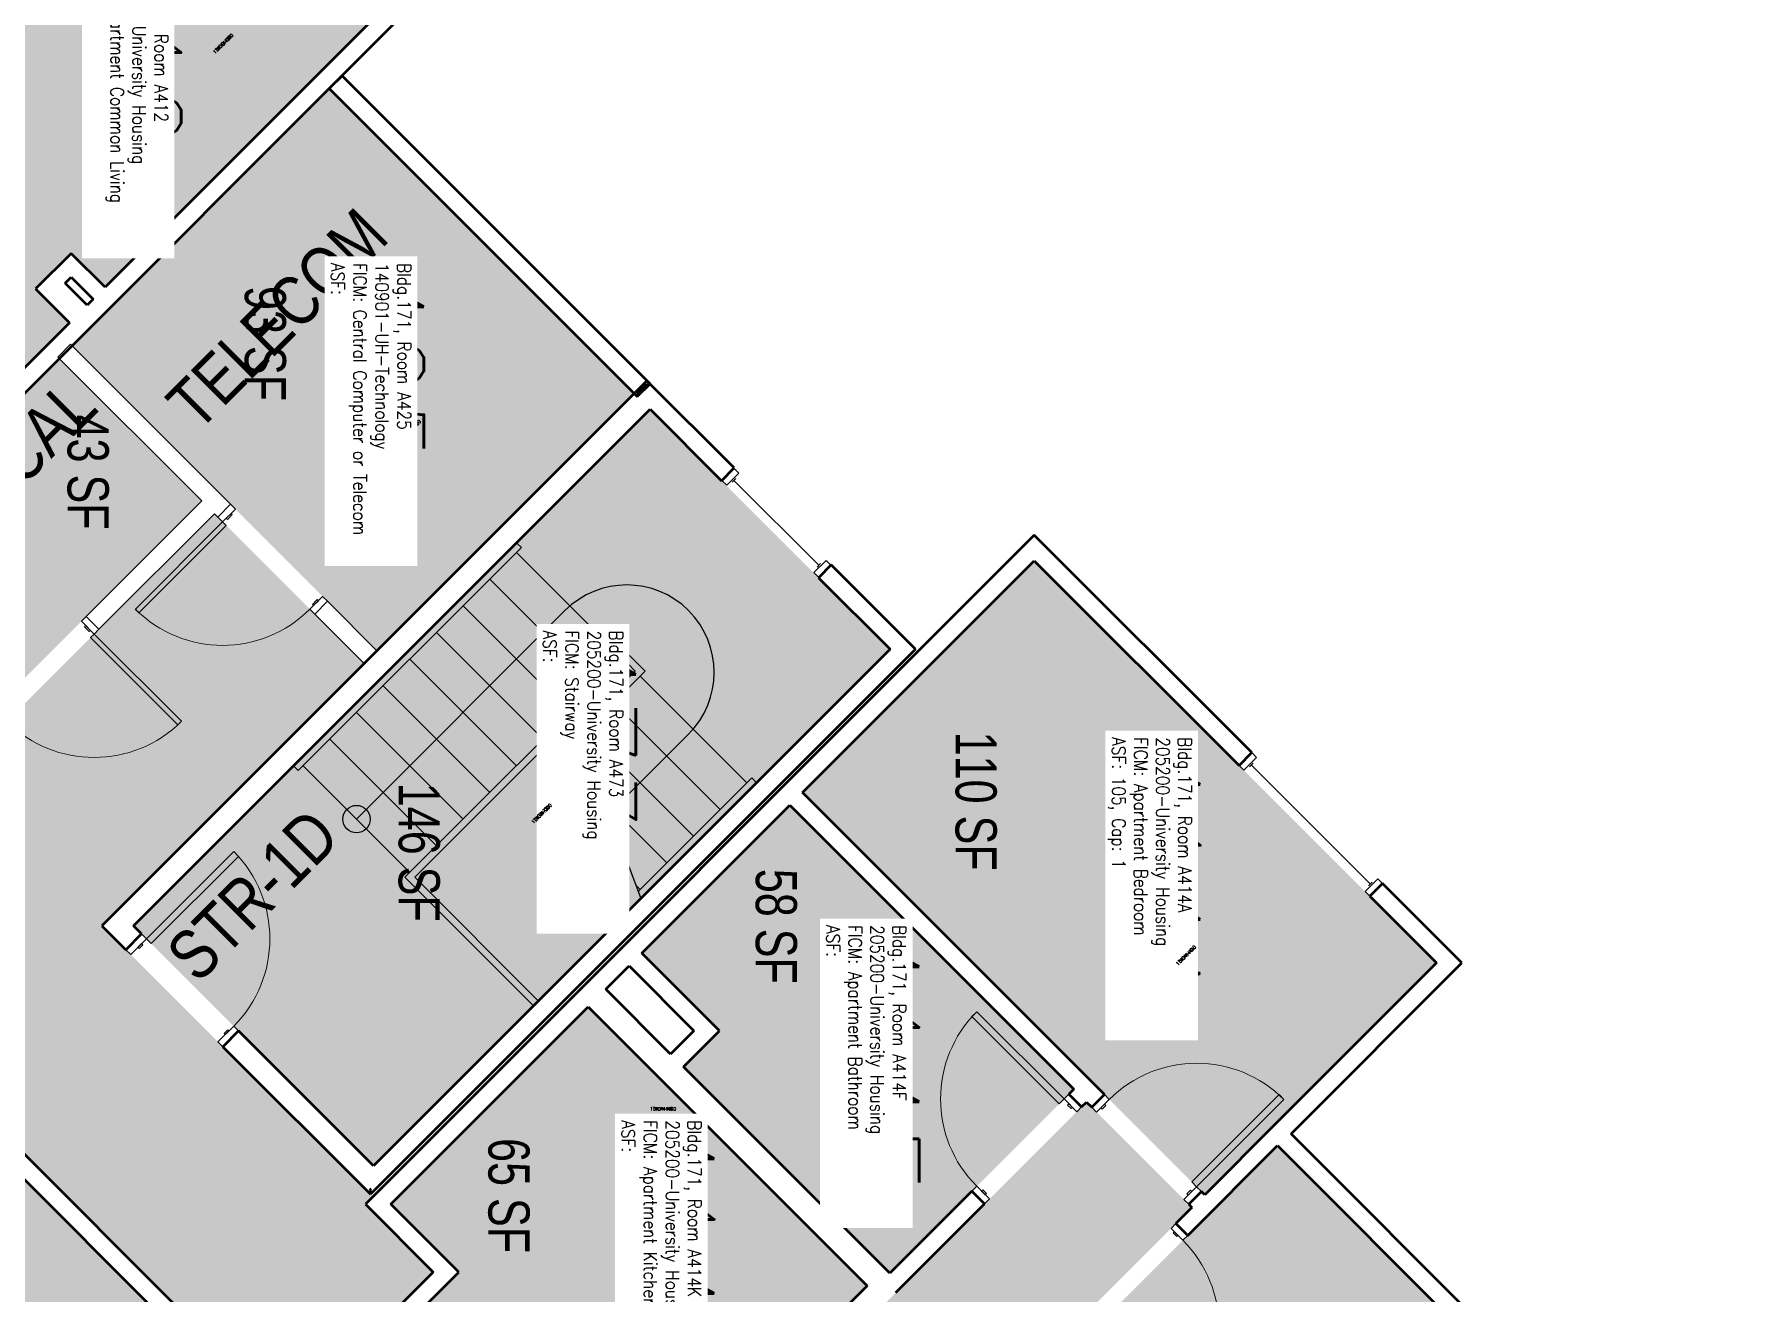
# Model space of a CAD drawing. Header units: inches. Extents: x 88 to 3257, y -489 to 2081.
# Drawn here: x 2748 to 3249, y 1347 to 1714 of the extents above; entities that cross this region are included whole.
import ezdxf
from ezdxf.enums import TextEntityAlignment as Align

# ---------------------------------------------------------------- set-up
doc = ezdxf.new("R2010")
doc.units = ezdxf.units.IN
doc.header["$LTSCALE"] = 48
doc.header["$MEASUREMENT"] = 0
for name, color, linetype in [('A-Area-Iden', 1, 'Continuous'), ('A-DOOR', 2, 'Continuous'), ('A-FLOR', 3, 'Continuous'), ('A-GLAZ', 1, 'Continuous'), ('A-IDEN-RNUM', 7, 'Continuous'), ('A-IDEN-SNUM', 4, 'Continuous'), ('A-IDEN-VNUM', 4, 'Continuous'), ('A-WALL', 5, 'Continuous'), ('AREA-TEXT', 3, 'Continuous'), ('Rooms-Category-Color', 7, 'Continuous'), ('Rooms-College-Color', 7, 'Continuous'), ('Rooms-Department-Color', 7, 'Continuous'), ('Rooms-Division-Color', 7, 'Continuous'), ('Rooms-Information', 7, 'Continuous')]:
    doc.layers.add(name, color=color, linetype=linetype)
doc.styles.add('AREA', font='arial.ttf', dxfattribs={"width": 0.75, "height": 12})
doc.styles.add('DIMS', font='ARIALN.TTF')
doc.styles.add('ROOMSNUMBER', font='txt.shx', dxfattribs={"height": 0.03})
doc.styles.add('ROOMVNUMBER', font='simplex.shx', dxfattribs={"width": 0.85})
doc.styles.get("Standard").update_dxf_attribs({"font": 'ARIALN.TTF'})
doc.dimstyles.new('NBA 2004', dxfattribs={"dimscale": 128, "dimtxt": 0.125, "dimasz": 0.09375, "dimexe": 0.125, "dimexo": 0.125, "dimgap": 0.0625, "dimtad": 1, "dimdec": 3, "dimzin": 3, "dimdsep": 46, "dimlunit": 4, "dimtxsty": 'DIMS', "dimblk": 'ARCHTICK', "dimcen": 0.09375, "dimdle": 0.125, "dimclrd": 256, "dimclre": 256, "dimclrt": 2, "dimadec": 0, "dimazin": 0, "dimtfac": 0.75, "dimtdec": 3, "dimtmove": 2, "dimatfit": 2, "dimfxl": 0.125, "dimfrac": 2, "dimtolj": 1, "dimtzin": 0, "dimlwd": -1, "dimlwe": -1, "dimarcsym": 0})

# ---------------------------------------------------------------- blocks, each defined once
blk = doc.blocks.new('_ArchTick')
at = {"color": 0, "linetype": 'ByBlock', "const_width": 0.15}
blk.add_lwpolyline([(-0.5, -0.5), (0.5, 0.5)], dxfattribs=at)

msp = doc.modelspace()

# ---------------------------------------------------------------- hatches: boundary and pattern name
at = {"layer": 'Rooms-Category-Color', "true_color": 0x728ef3}
for points in [[(2768.8, 1640.26), (2709.3, 1699.76), (2634.97, 1625.42), (2591.75, 1668.64), (2598.08, 1674.97), (2594.36, 1678.69), (2588.03, 1672.36), (2573.04, 1687.35), (2607.96, 1722.26), (2622.95, 1707.27), (2618.4, 1702.73), (2622.12, 1699.02), (2631.79, 1708.68), (2609.37, 1731.1), (2599.56, 1721.29), (2579.23, 1741.62), (2589.04, 1751.43), (2464.57, 1875.9), (2454.76, 1866.09), (2434.43, 1886.42), (2475.44, 1927.43), (2669.89, 1732.98), (2755.45, 1818.54), (2851.27, 1722.73)], [(2617.29, 1607.74), (2709.3, 1699.76), (2758.9, 1650.16), (2748.56, 1639.82), (2758.46, 1629.92), (2676.79, 1548.25)], [(2972.19, 1492.9), (3089.49, 1375.61), (3157.1, 1443.23), (3039.81, 1560.52)], [(2968.48, 1489.19), (2925.36, 1446.07), (2947.99, 1423.44), (2937.46, 1412.91), (2997.65, 1352.72), (3051.3, 1406.37)], [(2991.04, 1348.94), (2933.5, 1291.4), (2852.09, 1372.8), (2909.63, 1430.34)], [(2714.63, 1410.7), (2798.6, 1326.73), (2709.68, 1237.82), (2625.71, 1321.78)], [(3049.55, 1102.51), (3135.27, 1188.23), (3018.69, 1304.81), (3085.79, 1371.91), (3055.03, 1402.67), (2979.8, 1327.44), (2974.67, 1332.57), (2933.5, 1291.4), (2871.89, 1353), (2827.23, 1308.35), (2893.52, 1242.05), (2835.12, 1182.76), (2865.88, 1152), (2932.96, 1219.09)], [(3110.7, 1389.93), (3249.29, 1251.34), (3164.44, 1166.49), (3025.85, 1305.08)]]:
    msp.add_hatch(color=171, dxfattribs=at).paths.add_polyline_path(points)
at = {"layer": 'Rooms-Category-Color', "true_color": 0xadadad}
for points in [[(2825.64, 1314.18), (2822.11, 1310.65), (2545.79, 1586.97), (2528.11, 1569.3), (2469.9, 1627.51), (2487.57, 1645.19), (2362.75, 1770.01), (2309.55, 1770.01), (2293.9, 1754.29), (2241.16, 1807.03), (2325.87, 1891.74), (2551.65, 1665.96), (2569.33, 1683.63), (2627.54, 1625.42), (2613.58, 1611.46), (2609.87, 1607.74), (2722.04, 1495.57), (2800.71, 1574.23), (2844.38, 1530.56), (2767.88, 1454.06), (2846.2, 1375.75), (2846.9, 1375.04), (2844.74, 1372.87), (2864.54, 1353.07), (2825.73, 1314.27)], [(2796.99, 1577.94), (2722.04, 1502.99), (2680.5, 1544.53), (2755.45, 1619.49)], [(2847.08, 1384.05), (2997.74, 1534.71), (2927.73, 1604.72), (2777.08, 1454.06)]]:
    msp.add_hatch(color=253, dxfattribs=at).paths.add_polyline_path(points)
at = {"layer": 'Rooms-Category-Color', "true_color": 0xe3c5e1}
msp.add_hatch(color=254, dxfattribs=at).paths.add_polyline_path([(2923.14, 1609.31), (2848.09, 1534.27), (2759.16, 1623.2), (2834.21, 1698.24)])
at = {"layer": 'Rooms-College-Color', "true_color": 0xadadad}
for points in [[(2768.8, 1640.26), (2709.3, 1699.76), (2634.97, 1625.42), (2591.75, 1668.64), (2598.08, 1674.97), (2594.36, 1678.69), (2588.03, 1672.36), (2573.04, 1687.35), (2607.96, 1722.26), (2622.95, 1707.27), (2618.4, 1702.73), (2622.12, 1699.02), (2631.79, 1708.68), (2609.37, 1731.1), (2599.56, 1721.29), (2579.23, 1741.62), (2589.04, 1751.43), (2464.57, 1875.9), (2454.76, 1866.09), (2434.43, 1886.42), (2475.44, 1927.43), (2669.89, 1732.98), (2755.45, 1818.54), (2851.27, 1722.73)], [(2825.64, 1314.18), (2822.11, 1310.65), (2545.79, 1586.97), (2528.11, 1569.3), (2469.9, 1627.51), (2487.57, 1645.19), (2362.75, 1770.01), (2309.55, 1770.01), (2293.9, 1754.29), (2241.16, 1807.03), (2325.87, 1891.74), (2551.65, 1665.96), (2569.33, 1683.63), (2627.54, 1625.42), (2613.58, 1611.46), (2609.87, 1607.74), (2722.04, 1495.57), (2800.71, 1574.23), (2844.38, 1530.56), (2767.88, 1454.06), (2846.2, 1375.75), (2846.9, 1375.04), (2844.74, 1372.87), (2864.54, 1353.07), (2825.73, 1314.27)], [(2617.29, 1607.74), (2709.3, 1699.76), (2758.9, 1650.16), (2748.56, 1639.82), (2758.46, 1629.92), (2676.79, 1548.25)], [(2923.14, 1609.31), (2848.09, 1534.27), (2759.16, 1623.2), (2834.21, 1698.24)], [(2796.99, 1577.94), (2722.04, 1502.99), (2680.5, 1544.53), (2755.45, 1619.49)], [(2847.08, 1384.05), (2997.74, 1534.71), (2927.73, 1604.72), (2777.08, 1454.06)], [(2972.19, 1492.9), (3089.49, 1375.61), (3157.1, 1443.23), (3039.81, 1560.52)], [(2968.48, 1489.19), (2925.36, 1446.07), (2947.99, 1423.44), (2937.46, 1412.91), (2997.65, 1352.72), (3051.3, 1406.37)], [(2991.04, 1348.94), (2933.5, 1291.4), (2852.09, 1372.8), (2909.63, 1430.34)], [(2714.63, 1410.7), (2798.6, 1326.73), (2709.68, 1237.82), (2625.71, 1321.78)], [(3049.55, 1102.51), (3135.27, 1188.23), (3018.69, 1304.81), (3085.79, 1371.91), (3055.03, 1402.67), (2979.8, 1327.44), (2974.67, 1332.57), (2933.5, 1291.4), (2871.89, 1353), (2827.23, 1308.35), (2893.52, 1242.05), (2835.12, 1182.76), (2865.88, 1152), (2932.96, 1219.09)], [(3110.7, 1389.93), (3249.29, 1251.34), (3164.44, 1166.49), (3025.85, 1305.08)]]:
    msp.add_hatch(color=253, dxfattribs=at).paths.add_polyline_path(points)
at = {"layer": 'Rooms-Department-Color', "true_color": 0x604aed}
for points in [[(2768.8, 1640.26), (2709.3, 1699.76), (2634.97, 1625.42), (2591.75, 1668.64), (2598.08, 1674.97), (2594.36, 1678.69), (2588.03, 1672.36), (2573.04, 1687.35), (2607.96, 1722.26), (2622.95, 1707.27), (2618.4, 1702.73), (2622.12, 1699.02), (2631.79, 1708.68), (2609.37, 1731.1), (2599.56, 1721.29), (2579.23, 1741.62), (2589.04, 1751.43), (2464.57, 1875.9), (2454.76, 1866.09), (2434.43, 1886.42), (2475.44, 1927.43), (2669.89, 1732.98), (2755.45, 1818.54), (2851.27, 1722.73)], [(2617.29, 1607.74), (2709.3, 1699.76), (2758.9, 1650.16), (2748.56, 1639.82), (2758.46, 1629.92), (2676.79, 1548.25)], [(2923.14, 1609.31), (2848.09, 1534.27), (2759.16, 1623.2), (2834.21, 1698.24)], [(2972.19, 1492.9), (3089.49, 1375.61), (3157.1, 1443.23), (3039.81, 1560.52)], [(2968.48, 1489.19), (2925.36, 1446.07), (2947.99, 1423.44), (2937.46, 1412.91), (2997.65, 1352.72), (3051.3, 1406.37)], [(2991.04, 1348.94), (2933.5, 1291.4), (2852.09, 1372.8), (2909.63, 1430.34)], [(2714.63, 1410.7), (2798.6, 1326.73), (2709.68, 1237.82), (2625.71, 1321.78)], [(3049.55, 1102.51), (3135.27, 1188.23), (3018.69, 1304.81), (3085.79, 1371.91), (3055.03, 1402.67), (2979.8, 1327.44), (2974.67, 1332.57), (2933.5, 1291.4), (2871.89, 1353), (2827.23, 1308.35), (2893.52, 1242.05), (2835.12, 1182.76), (2865.88, 1152), (2932.96, 1219.09)], [(3110.7, 1389.93), (3249.29, 1251.34), (3164.44, 1166.49), (3025.85, 1305.08)]]:
    msp.add_hatch(color=173, dxfattribs=at).paths.add_polyline_path(points)
at = {"layer": 'Rooms-Department-Color', "true_color": 0xacacac}
for points in [[(2825.64, 1314.18), (2822.11, 1310.65), (2545.79, 1586.97), (2528.11, 1569.3), (2469.9, 1627.51), (2487.57, 1645.19), (2362.75, 1770.01), (2309.55, 1770.01), (2293.9, 1754.29), (2241.16, 1807.03), (2325.87, 1891.74), (2551.65, 1665.96), (2569.33, 1683.63), (2627.54, 1625.42), (2613.58, 1611.46), (2609.87, 1607.74), (2722.04, 1495.57), (2800.71, 1574.23), (2844.38, 1530.56), (2767.88, 1454.06), (2846.2, 1375.75), (2846.9, 1375.04), (2844.74, 1372.87), (2864.54, 1353.07), (2825.73, 1314.27)], [(2796.99, 1577.94), (2722.04, 1502.99), (2680.5, 1544.53), (2755.45, 1619.49)], [(2847.08, 1384.05), (2997.74, 1534.71), (2927.73, 1604.72), (2777.08, 1454.06)]]:
    msp.add_hatch(color=253, dxfattribs=at).paths.add_polyline_path(points)
at = {"layer": 'Rooms-Division-Color', "true_color": 0x604aed}
for points in [[(2768.8, 1640.26), (2709.3, 1699.76), (2634.97, 1625.42), (2591.75, 1668.64), (2598.08, 1674.97), (2594.36, 1678.69), (2588.03, 1672.36), (2573.04, 1687.35), (2607.96, 1722.26), (2622.95, 1707.27), (2618.4, 1702.73), (2622.12, 1699.02), (2631.79, 1708.68), (2609.37, 1731.1), (2599.56, 1721.29), (2579.23, 1741.62), (2589.04, 1751.43), (2464.57, 1875.9), (2454.76, 1866.09), (2434.43, 1886.42), (2475.44, 1927.43), (2669.89, 1732.98), (2755.45, 1818.54), (2851.27, 1722.73)], [(2617.29, 1607.74), (2709.3, 1699.76), (2758.9, 1650.16), (2748.56, 1639.82), (2758.46, 1629.92), (2676.79, 1548.25)], [(2923.14, 1609.31), (2848.09, 1534.27), (2759.16, 1623.2), (2834.21, 1698.24)], [(2972.19, 1492.9), (3089.49, 1375.61), (3157.1, 1443.23), (3039.81, 1560.52)], [(2968.48, 1489.19), (2925.36, 1446.07), (2947.99, 1423.44), (2937.46, 1412.91), (2997.65, 1352.72), (3051.3, 1406.37)], [(2991.04, 1348.94), (2933.5, 1291.4), (2852.09, 1372.8), (2909.63, 1430.34)], [(2714.63, 1410.7), (2798.6, 1326.73), (2709.68, 1237.82), (2625.71, 1321.78)], [(3049.55, 1102.51), (3135.27, 1188.23), (3018.69, 1304.81), (3085.79, 1371.91), (3055.03, 1402.67), (2979.8, 1327.44), (2974.67, 1332.57), (2933.5, 1291.4), (2871.89, 1353), (2827.23, 1308.35), (2893.52, 1242.05), (2835.12, 1182.76), (2865.88, 1152), (2932.96, 1219.09)], [(3110.7, 1389.93), (3249.29, 1251.34), (3164.44, 1166.49), (3025.85, 1305.08)]]:
    msp.add_hatch(color=173, dxfattribs=at).paths.add_polyline_path(points)
at = {"layer": 'Rooms-Division-Color', "true_color": 0xadadad}
for points in [[(2825.64, 1314.18), (2822.11, 1310.65), (2545.79, 1586.97), (2528.11, 1569.3), (2469.9, 1627.51), (2487.57, 1645.19), (2362.75, 1770.01), (2309.55, 1770.01), (2293.9, 1754.29), (2241.16, 1807.03), (2325.87, 1891.74), (2551.65, 1665.96), (2569.33, 1683.63), (2627.54, 1625.42), (2613.58, 1611.46), (2609.87, 1607.74), (2722.04, 1495.57), (2800.71, 1574.23), (2844.38, 1530.56), (2767.88, 1454.06), (2846.2, 1375.75), (2846.9, 1375.04), (2844.74, 1372.87), (2864.54, 1353.07), (2825.73, 1314.27)], [(2796.99, 1577.94), (2722.04, 1502.99), (2680.5, 1544.53), (2755.45, 1619.49)], [(2847.08, 1384.05), (2997.74, 1534.71), (2927.73, 1604.72), (2777.08, 1454.06)]]:
    msp.add_hatch(color=253, dxfattribs=at).paths.add_polyline_path(points)

# ---------------------------------------------------------------- linework, layer by layer
at = {"layer": 'A-DOOR', "linetype": 'Continuous', "lineweight": 18}
for p, q in [((2805.39, 1576.97), (2801.68, 1573.26)), ((2805.39, 1576.97), (2801.68, 1573.26)), ((2803.09, 1571.84), (2806.81, 1575.56)), ((2803.09, 1571.84), (2806.81, 1575.56)), ((2804.15, 1572.9), (2805.57, 1574.32)), ((2804.15, 1572.9), (2805.57, 1574.32)), ((2805.92, 1573.97), (2804.51, 1572.55)), ((2805.92, 1573.97), (2804.51, 1572.55)), ((2806.81, 1575.56), (2805.39, 1576.97)), ((2806.81, 1575.56), (2805.39, 1576.97)), ((2805.57, 1574.32), (2805.92, 1573.97)), ((2805.57, 1574.32), (2805.92, 1573.97)), ((2777.64, 1546.39), (2803.09, 1571.84)), ((2777.64, 1546.39), (2803.09, 1571.84)), ((2804.15, 1570.78), (2778.7, 1545.33)), ((2804.15, 1570.78), (2778.7, 1545.33)), ((2801.68, 1573.26), (2803.09, 1571.84)), ((2801.68, 1573.26), (2803.09, 1571.84)), ((2803.09, 1571.84), (2804.15, 1570.78)), ((2803.09, 1571.84), (2804.15, 1570.78)), ((2804.51, 1572.55), (2804.15, 1572.9)), ((2804.51, 1572.55), (2804.15, 1572.9)), ((2828.55, 1546.39), (2832.26, 1550.1)), ((2828.55, 1546.39), (2832.26, 1550.1)), ((2830.67, 1549.22), (2829.26, 1547.8)), ((2830.67, 1549.22), (2829.26, 1547.8)), ((2829.61, 1547.45), (2831.02, 1548.86)), ((2829.61, 1547.45), (2831.02, 1548.86)), ((2833.68, 1548.69), (2829.96, 1544.97)), ((2833.68, 1548.69), (2829.96, 1544.97)), ((2831.02, 1548.86), (2830.67, 1549.22)), ((2831.02, 1548.86), (2830.67, 1549.22)), ((2832.26, 1550.1), (2833.68, 1548.69)), ((2832.26, 1550.1), (2833.68, 1548.69)), ((2761.91, 1542.85), (2763.32, 1544.27)), ((2761.91, 1542.85), (2763.32, 1544.27)), ((2763.32, 1544.27), (2767.03, 1540.56)), ((2763.32, 1544.27), (2767.03, 1540.56)), ((2778.7, 1545.33), (2777.64, 1546.39)), ((2778.7, 1545.33), (2777.64, 1546.39)), ((2829.96, 1544.97), (2828.55, 1546.39)), ((2829.96, 1544.97), (2828.55, 1546.39)), ((2829.26, 1547.8), (2829.61, 1547.45)), ((2829.26, 1547.8), (2829.61, 1547.45)), ((2765.62, 1539.14), (2761.91, 1542.85)), ((2765.62, 1539.14), (2761.91, 1542.85)), ((2763.14, 1541.62), (2762.79, 1541.26)), ((2763.14, 1541.62), (2762.79, 1541.26)), ((2762.79, 1541.26), (2764.21, 1539.85)), ((2762.79, 1541.26), (2764.21, 1539.85)), ((2764.56, 1540.2), (2763.14, 1541.62)), ((2764.56, 1540.2), (2763.14, 1541.62)), ((2764.21, 1539.85), (2764.56, 1540.2)), ((2764.21, 1539.85), (2764.56, 1540.2)), ((2765.62, 1539.14), (2764.56, 1538.08)), ((2765.62, 1539.14), (2764.56, 1538.08)), ((2767.03, 1540.56), (2765.62, 1539.14)), ((2767.03, 1540.56), (2765.62, 1539.14)), ((2791.08, 1513.69), (2765.62, 1539.14)), ((2791.08, 1513.69), (2765.62, 1539.14)), ((2764.56, 1538.08), (2790.01, 1512.63)), ((2764.56, 1538.08), (2790.01, 1512.63)), ((2790.01, 1512.63), (2791.08, 1513.69)), ((2790.01, 1512.63), (2791.08, 1513.69))]:
    msp.add_line(p, q, dxfattribs=at)
for points in [[(2780.88, 1450.26), (2782.29, 1448.84), (2807.75, 1474.3), (2806.33, 1475.71)], [(2780.88, 1450.26), (2782.29, 1448.84), (2807.75, 1474.3), (2806.33, 1475.71)], [(2776.28, 1445.66), (2774.87, 1447.08), (2779.46, 1451.67), (2780.88, 1450.26)], [(2776.28, 1445.66), (2774.87, 1447.08), (2779.46, 1451.67), (2780.88, 1450.26)], [(2778.4, 1447.78), (2778.76, 1447.43), (2779.82, 1448.49), (2779.46, 1448.84)], [(2778.4, 1447.78), (2778.76, 1447.43), (2779.82, 1448.49), (2779.46, 1448.84)], [(3048.47, 1403.54), (3047.06, 1402.13), (3021.6, 1427.59), (3023.02, 1429)], [(3048.47, 1403.54), (3047.06, 1402.13), (3021.6, 1427.59), (3023.02, 1429)], [(2801.74, 1420.21), (2803.15, 1418.79), (2807.75, 1423.39), (2806.33, 1424.8)], [(2801.74, 1420.21), (2803.15, 1418.79), (2807.75, 1423.39), (2806.33, 1424.8)], [(2803.86, 1422.33), (2803.5, 1422.68), (2804.57, 1423.74), (2804.92, 1423.39)], [(2803.86, 1422.33), (2803.5, 1422.68), (2804.57, 1423.74), (2804.92, 1423.39)], [(3052.19, 1399.83), (3053.6, 1401.25), (3049.89, 1404.96), (3048.47, 1403.54)], [(3052.19, 1399.83), (3053.6, 1401.25), (3049.89, 1404.96), (3048.47, 1403.54)], [(3057.97, 1399.71), (3056.55, 1401.12), (3060.27, 1404.83), (3061.68, 1403.42)], [(3057.97, 1399.71), (3056.55, 1401.12), (3060.27, 1404.83), (3061.68, 1403.42)], [(3087.14, 1377.96), (3085.72, 1379.38), (3111.18, 1404.83), (3112.59, 1403.42)], [(3087.14, 1377.96), (3085.72, 1379.38), (3111.18, 1404.83), (3112.59, 1403.42)], [(3050.95, 1401.07), (3050.59, 1400.72), (3049.53, 1401.78), (3049.89, 1402.13)], [(3050.95, 1401.07), (3050.59, 1400.72), (3049.53, 1401.78), (3049.89, 1402.13)], [(3059.2, 1400.94), (3059.56, 1400.59), (3060.62, 1401.65), (3060.27, 1402.01)], [(3059.2, 1400.94), (3059.56, 1400.59), (3060.62, 1401.65), (3060.27, 1402.01)], [(3026.73, 1374.38), (3025.32, 1372.96), (3021.6, 1376.67), (3023.02, 1378.09)], [(3026.73, 1374.38), (3025.32, 1372.96), (3021.6, 1376.67), (3023.02, 1378.09)], [(3025.49, 1375.61), (3025.85, 1375.97), (3024.78, 1377.03), (3024.43, 1376.67)], [(3025.49, 1375.61), (3025.85, 1375.97), (3024.78, 1377.03), (3024.43, 1376.67)], [(3083.42, 1374.25), (3084.84, 1372.84), (3088.55, 1376.55), (3087.14, 1377.96)], [(3083.42, 1374.25), (3084.84, 1372.84), (3088.55, 1376.55), (3087.14, 1377.96)], [(3084.66, 1375.49), (3084.31, 1375.84), (3085.37, 1376.9), (3085.72, 1376.55)], [(3084.66, 1375.49), (3084.31, 1375.84), (3085.37, 1376.9), (3085.72, 1376.55)], [(3079.67, 1365.8), (3081.09, 1367.21), (3084.53, 1363.77), (3083.12, 1362.35)], [(3079.67, 1365.8), (3081.09, 1367.21), (3084.53, 1363.77), (3083.12, 1362.35)], [(3080.64, 1364.83), (3080.29, 1364.47), (3081.35, 1363.41), (3081.7, 1363.77)], [(3080.64, 1364.83), (3080.29, 1364.47), (3081.35, 1363.41), (3081.7, 1363.77)]]:
    msp.add_lwpolyline(points, close=True, dxfattribs=at)
at = {"layer": 'A-DOOR', "linetype": 'Continuous', "lineweight": 18, "extrusion": (0, 0, -1)}
for centre, start, end in [((-2803.09, 1571.84), 225, 315), ((-2803.09, 1571.84), 225, 315), ((-3048.47, 1403.54), 315, 45), ((-3048.47, 1403.54), 315, 45), ((-3087.14, 1377.96), 45, 135), ((-3087.14, 1377.96), 45, 135), ((-3057.66, 1336.9), 135, 225), ((-3057.66, 1336.9), 135, 225)]:
    msp.add_arc(centre, 36, start, end, dxfattribs=at)
at = {"layer": 'A-DOOR', "linetype": 'Continuous', "lineweight": 18}
for centre, start, end in [((2765.62, 1539.14), 225, 315), ((2765.62, 1539.14), 225, 315), ((2780.88, 1450.26), 315, 45), ((2780.88, 1450.26), 315, 45)]:
    msp.add_arc(centre, 36, start, end, dxfattribs=at)
at = {"layer": 'A-FLOR'}
for p, q in [((2825.16, 1499.31, 0), (2890.21, 1564.37, 0)), ((2825.16, 1499.31, 0), (2890.21, 1564.37, 0)), ((2890.21, 1564.37, 0), (2888.8, 1565.78, 0)), ((2890.21, 1564.37, 0), (2888.8, 1565.78, 0)), ((2919.91, 1531.84, 0), (2888.8, 1562.95, 0)), ((2919.91, 1531.84, 0), (2888.8, 1562.95, 0)), ((2912.13, 1524.06, 0), (2881.02, 1555.17, 0)), ((2912.13, 1524.06, 0), (2881.02, 1555.17, 0)), ((2842.13, 1485.17, 0), (2902.94, 1545.98, 0)), ((2842.13, 1485.17, 0), (2902.94, 1545.98, 0)), ((2904.36, 1516.28, 0), (2873.24, 1547.4, 0)), ((2904.36, 1516.28, 0), (2873.24, 1547.4, 0)), ((2896.58, 1508.51, 0), (2865.47, 1539.62, 0)), ((2896.58, 1508.51, 0), (2865.47, 1539.62, 0)), ((2856.27, 1468.2, 0), (2921.33, 1533.25, 0)), ((2856.27, 1468.2, 0), (2921.33, 1533.25, 0)), ((2888.8, 1500.73, 0), (2857.69, 1531.84, 0)), ((2888.8, 1500.73, 0), (2857.69, 1531.84, 0)), ((2859.1, 1468.2, 0), (2921.33, 1530.43, 0)), ((2859.1, 1468.2, 0), (2921.33, 1530.43, 0)), ((2921.33, 1533.25, 0), (2926.28, 1528.3, 0)), ((2921.33, 1533.25, 0), (2926.28, 1528.3, 0)), ((2921.33, 1530.43, 0), (2923.45, 1528.3, 0)), ((2921.33, 1530.43, 0), (2923.45, 1528.3, 0)), ((2881.02, 1492.95, 0), (2849.91, 1524.06, 0)), ((2881.02, 1492.95, 0), (2849.91, 1524.06, 0)), ((2906.57, 1511.43, 0), (2923.45, 1528.3, 0)), ((2906.57, 1511.43, 0), (2923.45, 1528.3, 0)), ((2907.34, 1509.37, 0), (2926.28, 1528.3, 0)), ((2907.34, 1509.37, 0), (2926.28, 1528.3, 0)), ((2924.86, 1526.89, 0), (2955.97, 1495.78, 0)), ((2924.86, 1526.89, 0), (2955.97, 1495.78, 0)), ((2917.08, 1519.11, 0), (2948.2, 1488, 0)), ((2917.08, 1519.11, 0), (2948.2, 1488, 0)), ((2873.24, 1485.17, 0), (2842.13, 1516.28, 0)), ((2873.24, 1485.17, 0), (2842.13, 1516.28, 0)), ((2865.47, 1477.39, 0), (2834.35, 1508.51, 0)), ((2865.47, 1477.39, 0), (2834.35, 1508.51, 0)), ((2909.31, 1511.33, 0), (2940.42, 1480.22, 0)), ((2909.31, 1511.33, 0), (2940.42, 1480.22, 0)), ((2825.16, 1499.31, 0), (2823.75, 1500.73, 0)), ((2825.16, 1499.31, 0), (2823.75, 1500.73, 0)), ((2857.69, 1469.61, 0), (2826.57, 1500.73, 0)), ((2857.69, 1469.61, 0), (2826.57, 1500.73, 0)), ((2924.28, 1464.08, 0), (2957.39, 1497.19, 0)), ((2924.28, 1464.08, 0), (2957.39, 1497.19, 0)), ((2958.8, 1495.78, 0), (2957.39, 1497.19, 0)), ((2958.8, 1495.78, 0), (2957.39, 1497.19, 0)), ((2914.29, 1490.79, 0), (2915.54, 1489.54, 0)), ((2914.29, 1490.79, 0), (2915.54, 1489.54, 0)), ((2917.18, 1487.91, 0), (2932.64, 1472.44, 0)), ((2917.18, 1487.91, 0), (2932.64, 1472.44, 0)), ((2856.27, 1468.2, 0), (2893.75, 1430.72, 0)), ((2856.27, 1468.2, 0), (2893.75, 1430.72, 0)), ((2859.1, 1468.2, 0), (2895.16, 1432.14, 0)), ((2859.1, 1468.2, 0), (2895.16, 1432.14, 0)), ((2923.58, 1465.94, 0), (2924.86, 1464.66, 0)), ((2923.58, 1465.94, 0), (2924.86, 1464.66, 0))]:
    msp.add_line(p, q, dxfattribs=at)
at = {"layer": 'A-FLOR', "linetype": 'Continuous', "elevation": 0}
msp.add_lwpolyline([(2906.57, 1511.43), (2914.74, 1489.53), (2919.13, 1489.58), (2912.47, 1483.87), (2916.86, 1483.92), (2925.05, 1462.02)], dxfattribs=at)
msp.add_lwpolyline([(2906.57, 1511.43), (2914.74, 1489.53), (2919.13, 1489.58), (2912.47, 1483.87), (2916.86, 1483.92), (2925.05, 1462.02)], dxfattribs=at)
at = {"layer": 'A-FLOR'}
msp.add_circle((2842.13, 1485.17, 0), 4, dxfattribs=at)
msp.add_circle((2842.13, 1485.17, 0), 4, dxfattribs=at)
msp.add_arc((2920.97, 1527.95, 0), 25.5, 315, 135, dxfattribs=at)
msp.add_arc((2920.97, 1527.95, 0), 25.5, 315, 135, dxfattribs=at)
at = {"layer": 'A-GLAZ', "linetype": 'Continuous', "lineweight": 25}
for p, q in [((2951.69, 1583.41), (2952.75, 1584.48)), ((2951.69, 1583.41), (2952.75, 1584.48)), ((2976.97, 1559.2), (2952.22, 1583.94)), ((2976.97, 1559.2), (2952.22, 1583.94)), ((2976.44, 1558.67), (2977.5, 1559.73)), ((2976.44, 1558.67), (2977.5, 1559.73)), ((3103.65, 1501.45), (3102.59, 1500.39)), ((3103.65, 1501.45), (3102.59, 1500.39)), ((3103.12, 1500.92), (3137.77, 1466.28)), ((3103.12, 1500.92), (3137.77, 1466.28)), ((3138.3, 1466.81), (3137.24, 1465.74)), ((3138.3, 1466.81), (3137.24, 1465.74))]:
    msp.add_line(p, q, dxfattribs=at)
for points in [[(2953.63, 1586.07), (2952.22, 1587.48), (2948.68, 1583.94), (2950.1, 1582.53)], [(2953.63, 1586.07), (2952.22, 1587.48), (2948.68, 1583.94), (2950.1, 1582.53)], [(2979.09, 1560.61), (2980.5, 1559.2), (2976.97, 1555.66), (2975.55, 1557.07)], [(2979.09, 1560.61), (2980.5, 1559.2), (2976.97, 1555.66), (2975.55, 1557.07)], [(3100.91, 1499.42), (3099.5, 1500.84), (3103.21, 1504.55), (3104.62, 1503.13)], [(3100.91, 1499.42), (3099.5, 1500.84), (3103.21, 1504.55), (3104.62, 1503.13)], [(3136.27, 1464.07), (3137.68, 1462.65), (3141.39, 1466.36), (3139.98, 1467.78)], [(3136.27, 1464.07), (3137.68, 1462.65), (3141.39, 1466.36), (3139.98, 1467.78)]]:
    msp.add_lwpolyline(points, close=True, dxfattribs=at)
at = {"layer": 'A-WALL', "linetype": 'Continuous', "lineweight": 50}
for p, q in [((2676.79, 1540.82), (2858.69, 1722.73)), ((2676.79, 1540.82), (2858.69, 1722.73)), ((2851.27, 1722.73), (2768.8, 1640.26)), ((2851.27, 1722.73), (2768.8, 1640.26)), ((2837.92, 1701.95), (2834.21, 1698.24)), ((2837.92, 1701.95), (2834.21, 1698.24)), ((2927.73, 1612.14), (2837.92, 1701.95)), ((2927.73, 1612.14), (2837.92, 1701.95)), ((2834.21, 1698.24), (2924.02, 1608.43)), ((2834.21, 1698.24), (2924.02, 1608.43)), ((2758.9, 1650.16), (2748.56, 1639.82)), ((2758.9, 1650.16), (2748.56, 1639.82)), ((2768.8, 1640.26), (2758.9, 1650.16)), ((2768.8, 1640.26), (2758.9, 1650.16)), ((2748.56, 1639.82), (2758.46, 1629.92)), ((2748.56, 1639.82), (2758.46, 1629.92)), ((2757.13, 1641.5), (2758.9, 1643.26)), ((2757.13, 1641.5), (2758.9, 1643.26)), ((2763.59, 1635.04), (2757.13, 1641.5)), ((2763.59, 1635.04), (2757.13, 1641.5)), ((2758.9, 1643.26), (2765.35, 1636.81)), ((2758.9, 1643.26), (2765.35, 1636.81)), ((2765.35, 1636.81), (2763.59, 1635.04)), ((2765.35, 1636.81), (2763.59, 1635.04)), ((2758.46, 1629.92), (2676.79, 1548.25)), ((2758.46, 1629.92), (2676.79, 1548.25)), ((2926.85, 1613.02), (2767.88, 1454.06)), ((2926.85, 1613.02), (2767.88, 1454.06)), ((2924.02, 1608.43), (2927.73, 1612.14)), ((2924.02, 1608.43), (2927.73, 1612.14)), ((2924.02, 1609.31), (2926.85, 1612.14)), ((2924.02, 1609.31), (2926.85, 1612.14)), ((2924.46, 1608.87), (2924.02, 1609.31)), ((2924.46, 1608.87), (2924.02, 1609.31)), ((2927.29, 1611.7), (2924.46, 1608.87)), ((2927.29, 1611.7), (2924.46, 1608.87)), ((2952.31, 1587.57), (2926.85, 1613.02)), ((2952.31, 1587.57), (2926.85, 1613.02)), ((2926.85, 1612.14), (2927.29, 1611.7)), ((2926.85, 1612.14), (2927.29, 1611.7)), ((2777.08, 1454.06), (2927.73, 1604.72)), ((2777.08, 1454.06), (2927.73, 1604.72)), ((2927.73, 1604.72), (2948.59, 1583.86)), ((2927.73, 1604.72), (2948.59, 1583.86)), ((2948.59, 1583.86), (2952.31, 1587.57)), ((2948.59, 1583.86), (2952.31, 1587.57)), ((3039.81, 1567.95), (2844.74, 1372.87)), ((3039.81, 1567.95), (2844.74, 1372.87)), ((3103.21, 1504.55), (3039.81, 1567.95)), ((3103.21, 1504.55), (3039.81, 1567.95)), ((2972.19, 1492.9), (3039.81, 1560.52)), ((2972.19, 1492.9), (3039.81, 1560.52)), ((2980.59, 1559.28), (2976.88, 1555.57)), ((2980.59, 1559.28), (2976.88, 1555.57)), ((3005.16, 1534.71), (2980.59, 1559.28)), ((3005.16, 1534.71), (2980.59, 1559.28)), ((3039.81, 1560.52), (3099.5, 1500.84)), ((3039.81, 1560.52), (3099.5, 1500.84)), ((2976.88, 1555.57), (2997.74, 1534.71)), ((2976.88, 1555.57), (2997.74, 1534.71)), ((3005.16, 1534.71), (2846.2, 1375.75)), ((3005.16, 1534.71), (2846.2, 1375.75)), ((2997.74, 1534.71), (2847.08, 1384.05)), ((2997.74, 1534.71), (2847.08, 1384.05)), ((3099.5, 1500.84), (3103.21, 1504.55)), ((3099.5, 1500.84), (3103.21, 1504.55)), ((2925.36, 1446.07), (2968.48, 1489.19)), ((2925.36, 1446.07), (2968.48, 1489.19)), ((2968.48, 1489.19), (3051.3, 1406.37)), ((2968.48, 1489.19), (3051.3, 1406.37)), ((3060.27, 1404.83), (2972.19, 1492.9)), ((3060.27, 1404.83), (2972.19, 1492.9)), ((3141.39, 1466.36), (3137.68, 1462.65)), ((3141.39, 1466.36), (3137.68, 1462.65)), ((3164.53, 1443.23), (3141.39, 1466.36)), ((3164.53, 1443.23), (3141.39, 1466.36)), ((3137.68, 1462.65), (3157.1, 1443.23)), ((3137.68, 1462.65), (3157.1, 1443.23)), ((2767.88, 1454.06), (2774.87, 1447.08)), ((2767.88, 1454.06), (2774.87, 1447.08)), ((2779.46, 1451.67), (2777.08, 1454.06)), ((2779.46, 1451.67), (2777.08, 1454.06)), ((2774.87, 1447.08), (2779.46, 1451.67)), ((2774.87, 1447.08), (2779.46, 1451.67)), ((2947.99, 1423.44), (2925.36, 1446.07)), ((2947.99, 1423.44), (2925.36, 1446.07)), ((3157.1, 1443.23), (3110.52, 1396.65)), ((3157.1, 1443.23), (3110.52, 1396.65)), ((3114.68, 1393.38), (3164.53, 1443.23)), ((3114.68, 1393.38), (3164.53, 1443.23)), ((2914.83, 1435.54), (2921.65, 1442.36)), ((2914.83, 1435.54), (2921.65, 1442.36)), ((2921.65, 1442.36), (2940.56, 1423.44)), ((2921.65, 1442.36), (2940.56, 1423.44)), ((2933.74, 1416.63), (2914.83, 1435.54)), ((2933.74, 1416.63), (2914.83, 1435.54)), ((2852.16, 1372.87), (2909.7, 1430.41)), ((2852.16, 1372.87), (2909.7, 1430.41)), ((2909.7, 1430.41), (2991.11, 1349.01)), ((2909.7, 1430.41), (2991.11, 1349.01)), ((2807.75, 1423.39), (2803.15, 1418.79)), ((2807.75, 1423.39), (2803.15, 1418.79)), ((2847.08, 1384.05), (2807.75, 1423.39)), ((2847.08, 1384.05), (2807.75, 1423.39)), ((2940.56, 1423.44), (2933.74, 1416.63)), ((2940.56, 1423.44), (2933.74, 1416.63)), ((2937.46, 1412.91), (2947.99, 1423.44)), ((2937.46, 1412.91), (2947.99, 1423.44)), ((2803.15, 1418.79), (2846.2, 1375.75)), ((2803.15, 1418.79), (2846.2, 1375.75)), ((2806.02, 1326.73), (2715.07, 1417.69)), ((2806.02, 1326.73), (2715.07, 1417.69)), ((2714.63, 1410.7), (2798.6, 1326.73)), ((2714.63, 1410.7), (2798.6, 1326.73)), ((2997.65, 1352.72), (2937.46, 1412.91)), ((2997.65, 1352.72), (2937.46, 1412.91)), ((3051.3, 1406.37), (3049.89, 1404.96)), ((3051.3, 1406.37), (3049.89, 1404.96)), ((3049.89, 1404.96), (3053.6, 1401.25)), ((3049.89, 1404.96), (3053.6, 1401.25)), ((3056.55, 1401.12), (3060.27, 1404.83)), ((3056.55, 1401.12), (3060.27, 1404.83)), ((3053.6, 1401.25), (3055.01, 1402.66)), ((3053.6, 1401.25), (3055.01, 1402.66)), ((3055.01, 1402.66), (3056.55, 1401.12)), ((3055.01, 1402.66), (3056.55, 1401.12)), ((3110.52, 1396.65), (3089.49, 1375.61)), ((3110.52, 1396.65), (3089.49, 1375.61)), ((3176.37, 1331.68), (3114.68, 1393.38)), ((3176.37, 1331.68), (3114.68, 1393.38)), ((3084.53, 1363.77), (3110.7, 1389.93)), ((3084.53, 1363.77), (3110.7, 1389.93)), ((3110.7, 1389.93), (3172.66, 1327.97)), ((3110.7, 1389.93), (3172.66, 1327.97)), ((2846.37, 1377.34), (2845.93, 1376.9)), ((2846.37, 1377.34), (2845.93, 1376.9)), ((2845.93, 1376.9), (2846.64, 1376.19)), ((2845.93, 1376.9), (2846.64, 1376.19)), ((3021.6, 1376.67), (2997.65, 1352.72)), ((3021.6, 1376.67), (2997.65, 1352.72)), ((3025.32, 1372.96), (3021.6, 1376.67)), ((3025.32, 1372.96), (3021.6, 1376.67)), ((3088.55, 1376.55), (3084.84, 1372.84)), ((3088.55, 1376.55), (3084.84, 1372.84)), ((3089.49, 1375.61), (3088.55, 1376.55)), ((3089.49, 1375.61), (3088.55, 1376.55)), ((2844.74, 1372.87), (2864.54, 1353.07)), ((2844.74, 1372.87), (2864.54, 1353.07)), ((2871.96, 1353.07), (2852.16, 1372.87)), ((2871.96, 1353.07), (2852.16, 1372.87)), ((2999.42, 1347.06), (3025.32, 1372.96)), ((2999.42, 1347.06), (3025.32, 1372.96)), ((3085.77, 1371.9), (3081.09, 1367.21)), ((3085.77, 1371.9), (3081.09, 1367.21)), ((3084.84, 1372.84), (3085.77, 1371.9)), ((3084.84, 1372.84), (3085.77, 1371.9)), ((3081.09, 1367.21), (3084.53, 1363.77)), ((3081.09, 1367.21), (3084.53, 1363.77)), ((2864.54, 1353.07), (2852.6, 1341.14)), ((2864.54, 1353.07), (2852.6, 1341.14)), ((2856.32, 1337.43), (2871.96, 1353.07)), ((2856.32, 1337.43), (2871.96, 1353.07)), ((2991.11, 1349.01), (2974.67, 1332.57)), ((2991.11, 1349.01), (2974.67, 1332.57))]:
    msp.add_line(p, q, dxfattribs=at)
at = {"layer": 'A-WALL', "linetype": 'Continuous', "lineweight": 9}
for p, q in [((2758.72, 1623.64), (2755.01, 1619.93)), ((2758.72, 1623.64), (2755.01, 1619.93)), ((2805.39, 1576.97), (2758.72, 1623.64)), ((2805.39, 1576.97), (2758.72, 1623.64)), ((2755.01, 1619.93), (2796.99, 1577.94)), ((2755.01, 1619.93), (2796.99, 1577.94)), ((2796.99, 1577.94), (2763.32, 1544.27)), ((2796.99, 1577.94), (2763.32, 1544.27)), ((2767.03, 1540.56), (2800.71, 1574.23)), ((2767.03, 1540.56), (2800.71, 1574.23)), ((2800.71, 1574.23), (2801.68, 1573.26)), ((2800.71, 1574.23), (2801.68, 1573.26)), ((2801.68, 1573.26), (2805.39, 1576.97)), ((2801.68, 1573.26), (2805.39, 1576.97)), ((2833.68, 1548.69), (2829.96, 1544.97)), ((2833.68, 1548.69), (2829.96, 1544.97)), ((2848.09, 1534.27), (2833.68, 1548.69)), ((2848.09, 1534.27), (2833.68, 1548.69)), ((2763.32, 1544.27), (2767.03, 1540.56)), ((2763.32, 1544.27), (2767.03, 1540.56)), ((2829.96, 1544.97), (2844.38, 1530.56)), ((2829.96, 1544.97), (2844.38, 1530.56)), ((2844.38, 1530.56), (2848.09, 1534.27)), ((2844.38, 1530.56), (2848.09, 1534.27))]:
    msp.add_line(p, q, dxfattribs=at)

# ---------------------------------------------------------------- texts
at = {"layer": 'A-Area-Iden', "linetype": 'ByBlock'}
for s, p in [('TELECOM', (2824.08, 1625.96)), ('ELECTRICAL', (2731.39, 1568.45)), ('STR-1D', (2816.95, 1457.98))]:
    msp.add_text(s, height=14.4, rotation=45, dxfattribs=at).set_placement(p, align=Align.CENTER)
at = {"layer": 'A-IDEN-RNUM', "style": 'ROOMSNUMBER', "width": 0.85}
for s, p in [('0412-00', (2803.59, 1710.96)), ('0425-00', (2858.31, 1598.34)), ('0473-00', (2896.48, 1486.42)), ('0414-A0', (3084.39, 1445.05)), ('0414-F0', (2998.64, 1409.1))]:
    msp.add_text(s, height=1, rotation=44.7622, dxfattribs=at).set_placement(p, align=Align.CENTER)
msp.add_text('0414-K0', height=1, dxfattribs=at).set_placement((2931.53, 1400.15), align=Align.CENTER)
at = {"layer": 'A-IDEN-SNUM', "style": 'ROOMSNUMBER', "width": 0.85}
for s, p in [('1710A41200', (2803.59, 1710.96)), ('1710A42500', (2858.31, 1598.34)), ('1710A47300', (2896.48, 1486.42)), ('1710A414A0', (3084.39, 1445.05)), ('1710A414F0', (2998.64, 1409.1))]:
    msp.add_text(s, height=1, rotation=44.7622, dxfattribs=at).set_placement(p, align=Align.CENTER)
msp.add_text('1710A414K0', height=1, dxfattribs=at).set_placement((2931.53, 1400.15), align=Align.CENTER)
at = {"layer": 'A-IDEN-VNUM', "style": 'ROOMVNUMBER', "width": 0.85}
for s, p in [('412', (2777.48, 1709.72)), ('425', (2848.29, 1617.82)), ('473', (2910.12, 1510.62)), ('414A', (3074.71, 1469.67)), ('414F', (2992.72, 1416.52)), ('414K', (2932.98, 1359.06))]:
    msp.add_text(s, height=27, rotation=270, dxfattribs=at).set_placement(p, align=Align.MIDDLE_CENTER)
at = {"layer": 'AREA-TEXT', "style": 'AREA', "width": 0.75}
for s, p in [('93 SF', (2815.56, 1623.87)), ('43 SF', (2763.88, 1586.37)), ('110 SF', (3022.84, 1490.4)), ('146 SF', (2860.42, 1475.5)), ('58 SF', (2964.57, 1453.89)), ('65 SF', (2886.6, 1375.37))]:
    msp.add_text(s, height=12, rotation=270, dxfattribs=at).set_placement(p, align=Align.MIDDLE_CENTER)

# ---------------------------------------------------------------- leaders
at = {"layer": 'A-FLOR'}
msp.add_leader([(2920.41, 1491.33, 0), (2939, 1509.92, 0)], dimstyle='NBA 2004', override={"dimscale": 96, "dimasz": 0.09375, "dimgap": 0.0625, "dimtad": 0}, dxfattribs=at)
msp.add_leader([(2920.41, 1491.33, 0), (2939, 1509.92, 0)], dimstyle='NBA 2004', override={"dimscale": 96, "dimasz": 0.09375, "dimgap": 0.0625, "dimtad": 0}, dxfattribs=at)

# ---------------------------------------------------------------- next in the draw order: texts
at = {"layer": 'Rooms-Information', "char_height": 3.8571, "width": 86.4, "attachment_point": 7, "rotation": 270, "style": 'ROOMVNUMBER', "bg_fill": 3, "box_fill_scale": 1.5, "bg_fill_color": 256, "bg_fill_true_color": 13158600, "bg_fill_transparency": 0}
for s, insert in [('Bldg.171, Room A412^M^J205200-University Housing^M^JFICM: Apartment Common Living^M^JASF: 420', (2763.98, 1737.04)), ('Bldg.171, Room A425^M^J140901-UH-Technology^M^JFICM: Central Computer or Telecom^M^JASF: ', (2834.79, 1647.32)), ('Bldg.171, Room A473^M^J205200-University Housing^M^JFICM: Stairway^M^JASF: ', (2896.62, 1540.13)), ('Bldg.171, Room A414A^M^J205200-University Housing^M^JFICM: Apartment Bedroom^M^JASF: 105, Cap: 1', (3061.21, 1509.02)), ('Bldg.171, Room A414F^M^J205200-University Housing^M^JFICM: Apartment Bathroom^M^JASF: ', (2979.22, 1454.23)), ('Bldg.171, Room A414K^M^J205200-University Housing^M^JFICM: Apartment Kitchen^M^JASF: ', (2919.48, 1397.31))]:
    msp.add_mtext(s, dxfattribs=dict(at, insert=insert))

doc.saveas('drawing.dxf')
